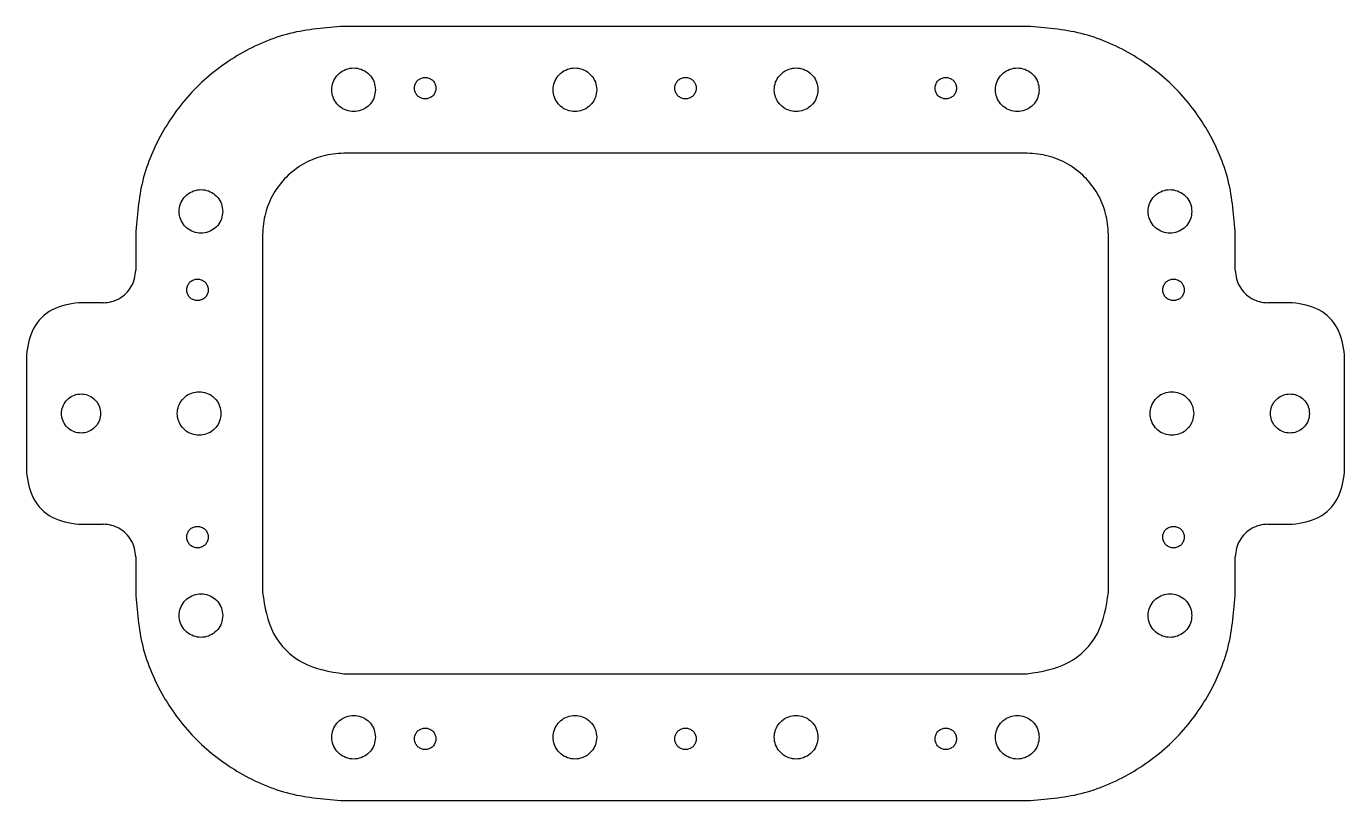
# Model space of a CAD drawing. Extents: x -101 to 101, y -60 to 60.
import ezdxf

# ---------------------------------------------------------------- set-up
doc = ezdxf.new("R2010")
doc.units = 0
doc.layers.get('0').update_dxf_attribs({"linetype": 'CONTINUOUS'})

msp = doc.modelspace()

# ---------------------------------------------------------------- linework, layer by layer
at = {"color": 7}
for p, q in [((52.5, 59.5), (-52.5, 59.5)), ((-47.65, 49.75), (-47.65, 49.75)), ((-38.35, 50), (-38.35, 50)), ((-13.65, 49.75), (-13.65, 49.75)), ((1.65, 50), (1.65, 50)), ((20.35, 49.75), (20.35, 49.75)), ((41.65, 50), (41.65, 50)), ((54.35, 49.75), (54.35, 49.75)), ((52.5, 40), (-52.5, 40)), ((-71.113912, 31.056556), (-71.113912, 31.056556)), ((77.813911, 31.056556), (77.813911, 31.056556)), ((-84.5, 27.5), (-84.5, 22.017123)), ((-65, 27.5), (-65, -27.5)), ((65, -27.5), (65, 27.5)), ((84.5, 22.017123), (84.5, 27.5)), ((-73.35, 19), (-73.35, 19)), ((76.65, 19), (76.65, 19)), ((-89.5, 17.017123), (-93.3, 17.017123)), ((93.3, 17.017123), (89.5, 17.017123)), ((-101.3, 9.017123), (-101.3, -9.017123)), ((101.3, -9.017123), (101.3, 9.017123)), ((-89.9, 0), (-89.9, 0)), ((-71.4, 0), (-71.4, 0)), ((78.1, 0), (78.1, 0)), ((95.9, 0), (95.9, 0)), ((-93.3, -17.017123), (-89.5, -17.017123)), ((89.5, -17.017123), (93.3, -17.017123)), ((-73.35, -19), (-73.35, -19)), ((76.65, -19), (76.65, -19)), ((-84.5, -22.017123), (-84.5, -27.5)), ((84.5, -27.5), (84.5, -22.017123)), ((-71.113912, -31.056556), (-71.113912, -31.056556)), ((77.813911, -31.056556), (77.813911, -31.056556)), ((-52.5, -40), (52.5, -40)), ((-47.65, -49.75), (-47.65, -49.75)), ((-38.35, -50), (-38.35, -50)), ((-13.65, -49.75), (-13.65, -49.75)), ((1.65, -50), (1.65, -50)), ((20.35, -49.75), (20.35, -49.75)), ((41.65, -50), (41.65, -50)), ((54.35, -49.75), (54.35, -49.75)), ((-52.5, -59.5), (52.5, -59.5))]:
    msp.add_line(p, q, dxfattribs=at)
for points, knots in [([(-52.5, 59.5), (-55.300424, 59.28668), (-60.878097, 58.861806), (-68.681013, 55.504199), (-75.395933, 50.395933), (-80.504199, 43.681013), (-83.861806, 35.878097), (-84.28668, 30.300424), (-84.5, 27.5)], [0, 0, 0, 0, 8.376796, 16.684271, 25.061068, 33.437864, 41.745339, 50.122135, 50.122135, 50.122135, 50.122135]), ([(84.5, 27.5), (84.28668, 30.300424), (83.861806, 35.878097), (80.504199, 43.681013), (75.395933, 50.395933), (68.681013, 55.504199), (60.878097, 58.861806), (55.300424, 59.28668), (52.5, 59.5)], [0, 0, 0, 0, 8.376796, 16.684271, 25.061068, 33.437864, 41.745339, 50.122135, 50.122135, 50.122135, 50.122135]), ([(-47.65, 49.75), (-47.689927, 50.141749), (-47.76921, 50.919638), (-48.385755, 51.947727), (-49.288668, 52.712111), (-50.406855, 53.117525), (-51.593401, 53.117525), (-52.710026, 52.712111), (-53.619175, 51.947727), (-54.212549, 50.919638), (-54.419221, 49.75), (-54.212549, 48.580363), (-53.619175, 47.552273), (-52.710026, 46.787889), (-51.593401, 46.382475), (-50.406855, 46.382475), (-49.288668, 46.787889), (-48.385755, 47.552273), (-47.76921, 48.580363), (-47.689927, 49.358251), (-47.65, 49.75)], [0, 0, 0, 0, 1.169246, 2.321752, 3.490997, 4.660243, 5.812749, 6.981994, 8.15124, 9.303746, 10.472992, 11.642237, 12.794743, 13.963989, 15.133234, 16.28574, 17.454986, 18.624232, 19.776738, 20.945983, 20.945983, 20.945983, 20.945983]), ([(-13.65, 49.75), (-13.689927, 50.141749), (-13.76921, 50.919638), (-14.385755, 51.947727), (-15.288668, 52.712111), (-16.406855, 53.117525), (-17.593401, 53.117525), (-18.710026, 52.712111), (-19.619175, 51.947727), (-20.212549, 50.919638), (-20.419221, 49.75), (-20.212549, 48.580363), (-19.619175, 47.552273), (-18.710026, 46.787889), (-17.593401, 46.382475), (-16.406855, 46.382475), (-15.288668, 46.787889), (-14.385755, 47.552273), (-13.76921, 48.580363), (-13.689927, 49.358251), (-13.65, 49.75)], [0, 0, 0, 0, 1.169246, 2.321752, 3.490997, 4.660243, 5.812749, 6.981994, 8.15124, 9.303746, 10.472992, 11.642237, 12.794743, 13.963989, 15.133234, 16.28574, 17.454986, 18.624232, 19.776738, 20.945983, 20.945983, 20.945983, 20.945983]), ([(20.35, 49.75), (20.310073, 50.141749), (20.23079, 50.919638), (19.614245, 51.947727), (18.711332, 52.712111), (17.593145, 53.117525), (16.406599, 53.117525), (15.289974, 52.712111), (14.380825, 51.947727), (13.787451, 50.919638), (13.580779, 49.75), (13.787451, 48.580363), (14.380825, 47.552273), (15.289974, 46.787889), (16.406599, 46.382475), (17.593145, 46.382475), (18.711332, 46.787889), (19.614245, 47.552273), (20.23079, 48.580363), (20.310073, 49.358251), (20.35, 49.75)], [0, 0, 0, 0, 1.169246, 2.321752, 3.490997, 4.660243, 5.812749, 6.981994, 8.15124, 9.303746, 10.472992, 11.642237, 12.794743, 13.963989, 15.133234, 16.28574, 17.454986, 18.624232, 19.776738, 20.945983, 20.945983, 20.945983, 20.945983]), ([(54.35, 49.75), (54.310073, 50.141749), (54.230791, 50.919638), (53.614245, 51.947727), (52.711332, 52.712111), (51.593145, 53.117525), (50.406599, 53.117525), (49.289974, 52.712111), (48.380825, 51.947727), (47.787451, 50.919638), (47.580779, 49.75), (47.787451, 48.580363), (48.380825, 47.552273), (49.289974, 46.787889), (50.406599, 46.382475), (51.593145, 46.382475), (52.711332, 46.787889), (53.614245, 47.552273), (54.230791, 48.580363), (54.310073, 49.358251), (54.35, 49.75)], [0, 0, 0, 0, 1.169246, 2.321752, 3.490997, 4.660243, 5.812749, 6.981994, 8.15124, 9.303746, 10.472992, 11.642237, 12.794743, 13.963989, 15.133234, 16.28574, 17.454986, 18.624232, 19.776738, 20.945983, 20.945983, 20.945983, 20.945983]), ([(-38.35, 50), (-38.369645, 50.192969), (-38.408653, 50.576143), (-38.712309, 51.082582), (-39.157042, 51.459124), (-39.70783, 51.658836), (-40.292296, 51.658836), (-40.842315, 51.459124), (-41.290117, 51.082582), (-41.582371, 50.576143), (-41.684058, 50), (-41.582371, 49.423857), (-41.290117, 48.917419), (-40.842315, 48.540877), (-40.292296, 48.341164), (-39.70783, 48.341164), (-39.157042, 48.540877), (-38.712309, 48.917419), (-38.408653, 49.423857), (-38.369645, 49.807032), (-38.35, 50)], [0, 0, 0, 0, 0.575942, 1.143638, 1.71958, 2.295522, 2.863218, 3.43916, 4.015102, 4.582798, 5.15874, 5.734682, 6.302378, 6.87832, 7.454262, 8.021958, 8.5979, 9.173842, 9.741538, 10.31748, 10.31748, 10.31748, 10.31748]), ([(1.65, 50), (1.630286, 50.192909), (1.59114, 50.575967), (1.28743, 51.082183), (0.842747, 51.458542), (0.292091, 51.65815), (-0.292217, 51.65815), (-0.842102, 51.458542), (-1.289864, 51.082183), (-1.582133, 50.575967), (-1.684178, 50), (-1.582133, 49.424033), (-1.289864, 48.917817), (-0.842102, 48.541458), (-0.292217, 48.34185), (0.292091, 48.34185), (0.842747, 48.541458), (1.28743, 48.917817), (1.59114, 49.424033), (1.630286, 49.807091), (1.65, 50)], [0, 0, 0, 0, 0.575791, 1.143341, 1.719132, 2.294923, 2.862473, 3.438264, 4.014055, 4.581605, 5.157396, 5.733187, 6.300737, 6.876528, 7.452319, 8.019869, 8.59566, 9.171451, 9.739001, 10.314792, 10.314792, 10.314792, 10.314792]), ([(41.65, 50), (41.630355, 50.192969), (41.591347, 50.576143), (41.287691, 51.082582), (40.842958, 51.459124), (40.29217, 51.658836), (39.707704, 51.658836), (39.157685, 51.459124), (38.709883, 51.082582), (38.417629, 50.576143), (38.315942, 50), (38.417629, 49.423857), (38.709883, 48.917419), (39.157685, 48.540877), (39.707704, 48.341164), (40.29217, 48.341164), (40.842958, 48.540877), (41.287691, 48.917419), (41.591347, 49.423857), (41.630355, 49.807032), (41.65, 50)], [0, 0, 0, 0, 0.575942, 1.143638, 1.71958, 2.295522, 2.863218, 3.43916, 4.015102, 4.582798, 5.15874, 5.734682, 6.302378, 6.87832, 7.454262, 8.021958, 8.5979, 9.173842, 9.741538, 10.31748, 10.31748, 10.31748, 10.31748]), ([(-52.5, 40), (-53.593915, 39.916672), (-55.772694, 39.750705), (-58.820708, 38.43914), (-61.443724, 36.443724), (-63.439141, 33.820708), (-64.750705, 30.772694), (-64.916672, 28.593915), (-65, 27.5)], [0, 0, 0, 0, 3.272186, 6.517294, 9.78948, 13.061666, 16.306773, 19.578959, 19.578959, 19.578959, 19.578959]), ([(65, 27.5), (64.916672, 28.593915), (64.750705, 30.772694), (63.439141, 33.820708), (61.443724, 36.443724), (58.820708, 38.43914), (55.772694, 39.750705), (53.593915, 39.916672), (52.5, 40)], [0, 0, 0, 0, 3.272186, 6.517294, 9.78948, 13.061666, 16.306773, 19.578959, 19.578959, 19.578959, 19.578959]), ([(-71.113912, 31.056556), (-71.153839, 31.448305), (-71.233121, 32.226193), (-71.849667, 33.254283), (-72.75258, 34.018666), (-73.870766, 34.424081), (-75.057313, 34.424081), (-76.173937, 34.018666), (-77.083087, 33.254283), (-77.67646, 32.226193), (-77.883133, 31.056556), (-77.67646, 29.886918), (-77.083087, 28.858829), (-76.173937, 28.094445), (-75.057313, 27.689031), (-73.870766, 27.689031), (-72.75258, 28.094445), (-71.849667, 28.858829), (-71.233121, 29.886918), (-71.153839, 30.664807), (-71.113912, 31.056556)], [0, 0, 0, 0, 1.169246, 2.321752, 3.490997, 4.660243, 5.812749, 6.981994, 8.15124, 9.303746, 10.472992, 11.642237, 12.794743, 13.963989, 15.133234, 16.28574, 17.454986, 18.624232, 19.776738, 20.945983, 20.945983, 20.945983, 20.945983]), ([(77.813911, 31.056556), (77.773984, 31.448305), (77.694702, 32.226193), (77.078156, 33.254283), (76.175243, 34.018666), (75.057057, 34.424081), (73.87051, 34.424081), (72.753886, 34.018666), (71.844736, 33.254283), (71.251363, 32.226193), (71.04469, 31.056556), (71.251363, 29.886918), (71.844736, 28.858829), (72.753886, 28.094445), (73.87051, 27.689031), (75.057057, 27.689031), (76.175243, 28.094445), (77.078156, 28.858829), (77.694702, 29.886918), (77.773984, 30.664807), (77.813911, 31.056556)], [0, 0, 0, 0, 1.169246, 2.321752, 3.490997, 4.660243, 5.812749, 6.981994, 8.15124, 9.303746, 10.472992, 11.642237, 12.794743, 13.963989, 15.133234, 16.28574, 17.454986, 18.624232, 19.776738, 20.945983, 20.945983, 20.945983, 20.945983]), ([(-89.5, 17.017123), (-89.062434, 17.050454), (-88.190922, 17.116841), (-86.971717, 17.641467), (-85.92251, 18.439633), (-85.124344, 19.488839), (-84.599718, 20.708045), (-84.533331, 21.579556), (-84.5, 22.017123)], [0, 0, 0, 0, 1.308874, 2.606917, 3.915792, 5.224666, 6.522709, 7.831583, 7.831583, 7.831583, 7.831583]), ([(-73.35, 19), (-73.369645, 19.192969), (-73.408653, 19.576143), (-73.712309, 20.082581), (-74.157042, 20.459124), (-74.70783, 20.658836), (-75.292296, 20.658836), (-75.842315, 20.459124), (-76.290117, 20.082581), (-76.582371, 19.576143), (-76.684058, 19), (-76.582371, 18.423857), (-76.290117, 17.917419), (-75.842315, 17.540876), (-75.292296, 17.341164), (-74.70783, 17.341164), (-74.157042, 17.540876), (-73.712309, 17.917419), (-73.408653, 18.423857), (-73.369645, 18.807031), (-73.35, 19)], [0, 0, 0, 0, 0.575942, 1.143638, 1.71958, 2.295522, 2.863218, 3.43916, 4.015102, 4.582798, 5.15874, 5.734682, 6.302378, 6.87832, 7.454262, 8.021958, 8.5979, 9.173842, 9.741538, 10.31748, 10.31748, 10.31748, 10.31748]), ([(76.65, 19), (76.630355, 19.192969), (76.591347, 19.576143), (76.287691, 20.082581), (75.842958, 20.459124), (75.29217, 20.658836), (74.707704, 20.658836), (74.157685, 20.459124), (73.709883, 20.082581), (73.417629, 19.576143), (73.315942, 19), (73.417629, 18.423857), (73.709883, 17.917419), (74.157685, 17.540876), (74.707704, 17.341164), (75.29217, 17.341164), (75.842958, 17.540876), (76.287691, 17.917419), (76.591347, 18.423857), (76.630355, 18.807031), (76.65, 19)], [0, 0, 0, 0, 0.575942, 1.143638, 1.71958, 2.295522, 2.863218, 3.43916, 4.015102, 4.582798, 5.15874, 5.734682, 6.302378, 6.87832, 7.454262, 8.021958, 8.5979, 9.173842, 9.741538, 10.31748, 10.31748, 10.31748, 10.31748]), ([(84.5, 22.017123), (84.533331, 21.579556), (84.599718, 20.708045), (85.124344, 19.488839), (85.92251, 18.439633), (86.971717, 17.641467), (88.190922, 17.116841), (89.062434, 17.050454), (89.5, 17.017123)], [0, 0, 0, 0, 1.308874, 2.606917, 3.915792, 5.224666, 6.522709, 7.831583, 7.831583, 7.831583, 7.831583]), ([(-93.3, 17.017123), (-94.701807, 16.797081), (-97.463843, 16.363525), (-100.646402, 13.180965), (-101.079959, 10.418929), (-101.3, 9.017123)], [0, 0, 0, 0, 4.182873, 8.241683, 12.424557, 12.424557, 12.424557, 12.424557]), ([(101.3, 9.017123), (101.079959, 10.418929), (100.646402, 13.180965), (97.463843, 16.363525), (94.701807, 16.797081), (93.3, 17.017123)], [0, 0, 0, 0, 4.182873, 8.241683, 12.424557, 12.424557, 12.424557, 12.424557]), ([(-89.9, 0), (-89.935844, 0.350744), (-90.007019, 1.047212), (-90.559219, 1.967605), (-91.367733, 2.651894), (-92.368926, 3.014817), (-93.431304, 3.014817), (-94.431095, 2.651894), (-95.245208, 1.967605), (-95.776605, 1.047212), (-95.962142, 0), (-95.776605, -1.047212), (-95.245208, -1.967605), (-94.431094, -2.651894), (-93.431304, -3.014817), (-92.368926, -3.014817), (-91.367733, -2.651894), (-90.559219, -1.967605), (-90.007019, -1.047212), (-89.935844, -0.350744), (-89.9, 0)], [0, 0, 0, 0, 1.046892, 2.078802, 3.125694, 4.172587, 5.204496, 6.251389, 7.298281, 8.330191, 9.377083, 10.423975, 11.455885, 12.502777, 13.549669, 14.581579, 15.628471, 16.675364, 17.707273, 18.754166, 18.754166, 18.754166, 18.754166]), ([(-71.4, 0), (-71.439927, 0.391749), (-71.519209, 1.169637), (-72.135755, 2.197727), (-73.038668, 2.96211), (-74.156855, 3.367525), (-75.343401, 3.367525), (-76.460026, 2.96211), (-77.369175, 2.197727), (-77.962549, 1.169637), (-78.169221, 0), (-77.962549, -1.169638), (-77.369175, -2.197727), (-76.460026, -2.962111), (-75.343401, -3.367525), (-74.156855, -3.367525), (-73.038668, -2.962111), (-72.135755, -2.197727), (-71.519209, -1.169638), (-71.439927, -0.391749), (-71.4, 0)], [0, 0, 0, 0, 1.169246, 2.321752, 3.490997, 4.660243, 5.812749, 6.981994, 8.15124, 9.303746, 10.472992, 11.642237, 12.794743, 13.963989, 15.133234, 16.28574, 17.454986, 18.624232, 19.776738, 20.945983, 20.945983, 20.945983, 20.945983]), ([(78.1, 0), (78.060073, 0.391749), (77.98079, 1.169637), (77.364244, 2.197727), (76.461332, 2.96211), (75.343145, 3.367525), (74.156599, 3.367525), (73.039974, 2.96211), (72.130825, 2.197727), (71.537451, 1.169637), (71.330779, 0), (71.537451, -1.169638), (72.130825, -2.197727), (73.039974, -2.962111), (74.156599, -3.367525), (75.343145, -3.367525), (76.461332, -2.962111), (77.364244, -2.197727), (77.98079, -1.169638), (78.060073, -0.391749), (78.1, 0)], [0, 0, 0, 0, 1.169246, 2.321752, 3.490997, 4.660243, 5.812749, 6.981994, 8.15124, 9.303746, 10.472992, 11.642237, 12.794743, 13.963989, 15.133234, 16.28574, 17.454986, 18.624232, 19.776738, 20.945983, 20.945983, 20.945983, 20.945983]), ([(95.9, 0), (95.864156, 0.350744), (95.792981, 1.047212), (95.240781, 1.967605), (94.432267, 2.651894), (93.431074, 3.014817), (92.368696, 3.014817), (91.368906, 2.651894), (90.554792, 1.967605), (90.023395, 1.047212), (89.837858, 0), (90.023395, -1.047212), (90.554792, -1.967605), (91.368906, -2.651894), (92.368696, -3.014817), (93.431074, -3.014817), (94.432267, -2.651894), (95.240781, -1.967605), (95.792981, -1.047212), (95.864156, -0.350744), (95.9, 0)], [0, 0, 0, 0, 1.046892, 2.078802, 3.125694, 4.172587, 5.204496, 6.251389, 7.298281, 8.330191, 9.377083, 10.423975, 11.455885, 12.502777, 13.549669, 14.581579, 15.628471, 16.675364, 17.707273, 18.754166, 18.754166, 18.754166, 18.754166]), ([(-101.3, -9.017123), (-101.079959, -10.418929), (-100.646402, -13.180966), (-97.463843, -16.363525), (-94.701807, -16.797082), (-93.3, -17.017123)], [0, 0, 0, 0, 4.182873, 8.241683, 12.424557, 12.424557, 12.424557, 12.424557]), ([(93.3, -17.017123), (94.701807, -16.797082), (97.463843, -16.363525), (100.646402, -13.180966), (101.079959, -10.418929), (101.3, -9.017123)], [0, 0, 0, 0, 4.182873, 8.241683, 12.424557, 12.424557, 12.424557, 12.424557]), ([(-84.5, -22.017123), (-84.533331, -21.579557), (-84.599718, -20.708045), (-85.124344, -19.48884), (-85.92251, -18.439633), (-86.971717, -17.641467), (-88.190922, -17.116841), (-89.062434, -17.050454), (-89.5, -17.017123)], [0, 0, 0, 0, 1.308874, 2.606917, 3.915792, 5.224666, 6.522709, 7.831583, 7.831583, 7.831583, 7.831583]), ([(-73.35, -19), (-73.369645, -18.807031), (-73.408653, -18.423857), (-73.712309, -17.917418), (-74.157042, -17.540876), (-74.70783, -17.341164), (-75.292296, -17.341164), (-75.842315, -17.540876), (-76.290117, -17.917418), (-76.582371, -18.423857), (-76.684058, -19), (-76.582371, -19.576143), (-76.290117, -20.082581), (-75.842315, -20.459123), (-75.292296, -20.658836), (-74.70783, -20.658836), (-74.157042, -20.459123), (-73.712309, -20.082581), (-73.408653, -19.576143), (-73.369645, -19.192968), (-73.35, -19)], [0, 0, 0, 0, 0.575942, 1.143638, 1.71958, 2.295522, 2.863218, 3.43916, 4.015102, 4.582798, 5.15874, 5.734682, 6.302378, 6.87832, 7.454262, 8.021958, 8.5979, 9.173842, 9.741538, 10.31748, 10.31748, 10.31748, 10.31748]), ([(76.65, -19), (76.630355, -18.807031), (76.591347, -18.423857), (76.287691, -17.917418), (75.842958, -17.540876), (75.29217, -17.341164), (74.707704, -17.341164), (74.157685, -17.540876), (73.709883, -17.917418), (73.417629, -18.423857), (73.315942, -19), (73.417629, -19.576143), (73.709883, -20.082581), (74.157685, -20.459123), (74.707704, -20.658836), (75.29217, -20.658836), (75.842958, -20.459123), (76.287691, -20.082581), (76.591347, -19.576143), (76.630355, -19.192968), (76.65, -19)], [0, 0, 0, 0, 0.575942, 1.143638, 1.71958, 2.295522, 2.863218, 3.43916, 4.015102, 4.582798, 5.15874, 5.734682, 6.302378, 6.87832, 7.454262, 8.021958, 8.5979, 9.173842, 9.741538, 10.31748, 10.31748, 10.31748, 10.31748]), ([(89.5, -17.017123), (89.062434, -17.050454), (88.190922, -17.116841), (86.971717, -17.641467), (85.92251, -18.439633), (85.124344, -19.48884), (84.599718, -20.708045), (84.533331, -21.579557), (84.5, -22.017123)], [0, 0, 0, 0, 1.308874, 2.606917, 3.915792, 5.224666, 6.522709, 7.831583, 7.831583, 7.831583, 7.831583]), ([(-84.5, -27.5), (-84.28668, -30.300424), (-83.861806, -35.878096), (-80.504199, -43.681013), (-75.395933, -50.395933), (-68.681013, -55.504199), (-60.878097, -58.861806), (-55.300424, -59.28668), (-52.5, -59.5)], [0, 0, 0, 0, 8.376796, 16.684271, 25.061068, 33.437864, 41.745339, 50.122135, 50.122135, 50.122135, 50.122135]), ([(-71.113912, -31.056556), (-71.153839, -30.664807), (-71.233121, -29.886918), (-71.849667, -28.858829), (-72.75258, -28.094445), (-73.870766, -27.689031), (-75.057313, -27.689031), (-76.173937, -28.094445), (-77.083087, -28.858829), (-77.67646, -29.886918), (-77.883133, -31.056556), (-77.67646, -32.226193), (-77.083087, -33.254283), (-76.173937, -34.018666), (-75.057313, -34.42408), (-73.870766, -34.42408), (-72.75258, -34.018666), (-71.849667, -33.254283), (-71.233121, -32.226193), (-71.153839, -31.448304), (-71.113912, -31.056556)], [0, 0, 0, 0, 1.169246, 2.321752, 3.490997, 4.660243, 5.812749, 6.981994, 8.15124, 9.303746, 10.472992, 11.642237, 12.794743, 13.963989, 15.133234, 16.28574, 17.454986, 18.624232, 19.776738, 20.945983, 20.945983, 20.945983, 20.945983]), ([(-65, -27.5), (-64.656185, -29.690323), (-63.978754, -34.006004), (-59.006004, -38.978754), (-54.690323, -39.656185), (-52.5, -40)], [0, 0, 0, 0, 6.535739, 12.87763, 19.413369, 19.413369, 19.413369, 19.413369]), ([(52.5, -59.5), (55.300424, -59.28668), (60.878097, -58.861806), (68.681013, -55.504199), (75.395933, -50.395933), (80.504199, -43.681013), (83.861806, -35.878096), (84.28668, -30.300424), (84.5, -27.5)], [0, 0, 0, 0, 8.376796, 16.684271, 25.061068, 33.437864, 41.745339, 50.122135, 50.122135, 50.122135, 50.122135]), ([(52.5, -40), (54.690323, -39.656185), (59.006004, -38.978754), (63.978754, -34.006004), (64.656185, -29.690323), (65, -27.5)], [0, 0, 0, 0, 6.535739, 12.87763, 19.413369, 19.413369, 19.413369, 19.413369]), ([(77.813911, -31.056556), (77.773984, -30.664807), (77.694702, -29.886918), (77.078156, -28.858829), (76.175243, -28.094445), (75.057057, -27.689031), (73.87051, -27.689031), (72.753886, -28.094445), (71.844736, -28.858829), (71.251363, -29.886918), (71.04469, -31.056556), (71.251363, -32.226193), (71.844736, -33.254283), (72.753886, -34.018666), (73.87051, -34.42408), (75.057057, -34.42408), (76.175243, -34.018666), (77.078156, -33.254283), (77.694702, -32.226193), (77.773984, -31.448304), (77.813911, -31.056556)], [0, 0, 0, 0, 1.169246, 2.321752, 3.490997, 4.660243, 5.812749, 6.981994, 8.15124, 9.303746, 10.472992, 11.642237, 12.794743, 13.963989, 15.133234, 16.28574, 17.454986, 18.624232, 19.776738, 20.945983, 20.945983, 20.945983, 20.945983]), ([(-47.65, -49.75), (-47.689927, -49.358251), (-47.76921, -48.580362), (-48.385755, -47.552273), (-49.288668, -46.787889), (-50.406855, -46.382475), (-51.593401, -46.382475), (-52.710026, -46.787889), (-53.619175, -47.552273), (-54.212549, -48.580362), (-54.419221, -49.75), (-54.212549, -50.919637), (-53.619175, -51.947727), (-52.710026, -52.71211), (-51.593401, -53.117525), (-50.406855, -53.117525), (-49.288668, -52.71211), (-48.385755, -51.947727), (-47.76921, -50.919637), (-47.689927, -50.141749), (-47.65, -49.75)], [0, 0, 0, 0, 1.169246, 2.321752, 3.490997, 4.660243, 5.812749, 6.981994, 8.15124, 9.303746, 10.472992, 11.642237, 12.794743, 13.963989, 15.133234, 16.28574, 17.454986, 18.624232, 19.776738, 20.945983, 20.945983, 20.945983, 20.945983]), ([(-13.65, -49.75), (-13.689927, -49.358251), (-13.76921, -48.580362), (-14.385755, -47.552273), (-15.288668, -46.787889), (-16.406855, -46.382475), (-17.593401, -46.382475), (-18.710026, -46.787889), (-19.619175, -47.552273), (-20.212549, -48.580362), (-20.419221, -49.75), (-20.212549, -50.919637), (-19.619175, -51.947727), (-18.710026, -52.71211), (-17.593401, -53.117525), (-16.406855, -53.117525), (-15.288668, -52.71211), (-14.385755, -51.947727), (-13.76921, -50.919637), (-13.689927, -50.141749), (-13.65, -49.75)], [0, 0, 0, 0, 1.169246, 2.321752, 3.490997, 4.660243, 5.812749, 6.981994, 8.15124, 9.303746, 10.472992, 11.642237, 12.794743, 13.963989, 15.133234, 16.28574, 17.454986, 18.624232, 19.776738, 20.945983, 20.945983, 20.945983, 20.945983]), ([(20.35, -49.75), (20.310073, -49.358251), (20.23079, -48.580362), (19.614245, -47.552273), (18.711332, -46.787889), (17.593145, -46.382475), (16.406599, -46.382475), (15.289974, -46.787889), (14.380825, -47.552273), (13.787451, -48.580362), (13.580779, -49.75), (13.787451, -50.919637), (14.380825, -51.947727), (15.289974, -52.71211), (16.406599, -53.117525), (17.593145, -53.117525), (18.711332, -52.71211), (19.614245, -51.947727), (20.23079, -50.919637), (20.310073, -50.141749), (20.35, -49.75)], [0, 0, 0, 0, 1.169246, 2.321752, 3.490997, 4.660243, 5.812749, 6.981994, 8.15124, 9.303746, 10.472992, 11.642237, 12.794743, 13.963989, 15.133234, 16.28574, 17.454986, 18.624232, 19.776738, 20.945983, 20.945983, 20.945983, 20.945983]), ([(54.35, -49.75), (54.310073, -49.358251), (54.230791, -48.580362), (53.614245, -47.552273), (52.711332, -46.787889), (51.593145, -46.382475), (50.406599, -46.382475), (49.289974, -46.787889), (48.380825, -47.552273), (47.787451, -48.580362), (47.580779, -49.75), (47.787451, -50.919637), (48.380825, -51.947727), (49.289974, -52.71211), (50.406599, -53.117525), (51.593145, -53.117525), (52.711332, -52.71211), (53.614245, -51.947727), (54.230791, -50.919637), (54.310073, -50.141749), (54.35, -49.75)], [0, 0, 0, 0, 1.169246, 2.321752, 3.490997, 4.660243, 5.812749, 6.981994, 8.15124, 9.303746, 10.472992, 11.642237, 12.794743, 13.963989, 15.133234, 16.28574, 17.454986, 18.624232, 19.776738, 20.945983, 20.945983, 20.945983, 20.945983]), ([(-38.35, -50), (-38.369645, -49.807031), (-38.408653, -49.423857), (-38.712309, -48.917419), (-39.157042, -48.540876), (-39.70783, -48.341164), (-40.292296, -48.341164), (-40.842315, -48.540876), (-41.290117, -48.917419), (-41.582371, -49.423857), (-41.684058, -50), (-41.582371, -50.576143), (-41.290117, -51.082581), (-40.842315, -51.459124), (-40.292296, -51.658836), (-39.70783, -51.658836), (-39.157042, -51.459124), (-38.712309, -51.082581), (-38.408653, -50.576143), (-38.369645, -50.192969), (-38.35, -50)], [0, 0, 0, 0, 0.575942, 1.143638, 1.71958, 2.295522, 2.863218, 3.43916, 4.015102, 4.582798, 5.15874, 5.734682, 6.302378, 6.87832, 7.454262, 8.021958, 8.5979, 9.173842, 9.741538, 10.31748, 10.31748, 10.31748, 10.31748]), ([(1.65, -50), (1.630286, -49.807091), (1.59114, -49.424033), (1.28743, -48.917817), (0.842747, -48.541458), (0.292091, -48.34185), (-0.292217, -48.34185), (-0.842102, -48.541458), (-1.289864, -48.917817), (-1.582133, -49.424033), (-1.684178, -50), (-1.582133, -50.575967), (-1.289864, -51.082183), (-0.842102, -51.458542), (-0.292217, -51.65815), (0.292091, -51.65815), (0.842747, -51.458542), (1.28743, -51.082183), (1.59114, -50.575967), (1.630286, -50.192909), (1.65, -50)], [0, 0, 0, 0, 0.575791, 1.143341, 1.719132, 2.294923, 2.862473, 3.438264, 4.014055, 4.581605, 5.157396, 5.733187, 6.300737, 6.876528, 7.452319, 8.019869, 8.59566, 9.171451, 9.739001, 10.314792, 10.314792, 10.314792, 10.314792]), ([(41.65, -50), (41.630355, -49.807031), (41.591347, -49.423857), (41.287691, -48.917419), (40.842958, -48.540876), (40.29217, -48.341164), (39.707704, -48.341164), (39.157685, -48.540876), (38.709883, -48.917419), (38.417629, -49.423857), (38.315942, -50), (38.417629, -50.576143), (38.709883, -51.082581), (39.157685, -51.459124), (39.707704, -51.658836), (40.29217, -51.658836), (40.842958, -51.459124), (41.287691, -51.082581), (41.591347, -50.576143), (41.630355, -50.192969), (41.65, -50)], [0, 0, 0, 0, 0.575942, 1.143638, 1.71958, 2.295522, 2.863218, 3.43916, 4.015102, 4.582798, 5.15874, 5.734682, 6.302378, 6.87832, 7.454262, 8.021958, 8.5979, 9.173842, 9.741538, 10.31748, 10.31748, 10.31748, 10.31748])]:
    msp.add_open_spline(points, degree=3, knots=knots, dxfattribs=at)

doc.saveas('drawing.dxf')
